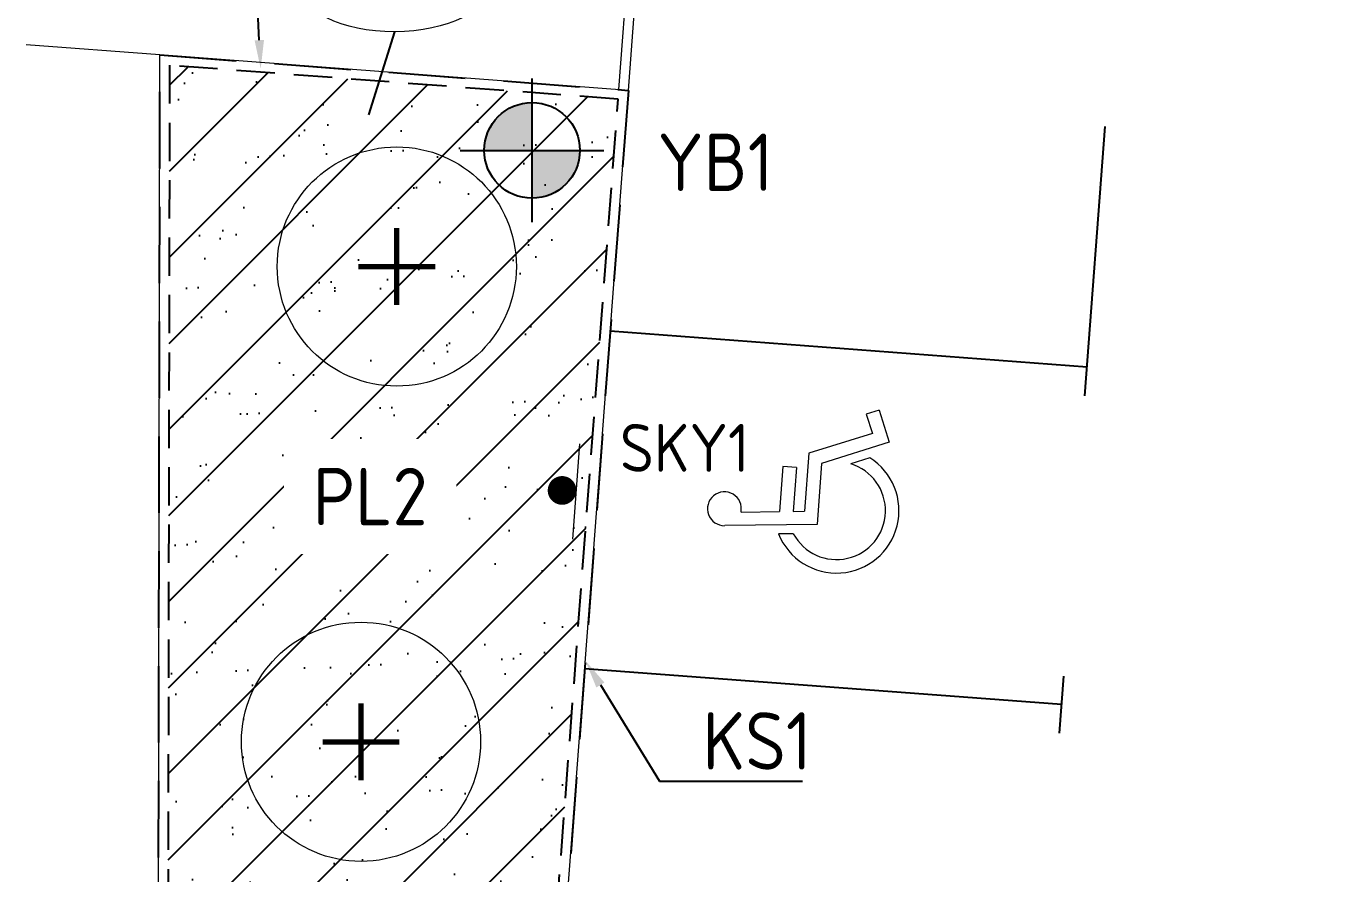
# Model space of a CAD drawing. Header units: metres. Extents: x 0 to 172473, y 0 to 6580575.
# Drawn here: x 172405.92 to 172419.59, y 6580511.48 to 6580520.34 of the extents above; entities that cross this region are included whole.
import ezdxf
from ezdxf import colors
from ezdxf.entities.mleader import LeaderData, LeaderLine
from ezdxf.enums import TextEntityAlignment as Align
from ezdxf.math import Vec2, Vec3

# ---------------------------------------------------------------- set-up
doc = ezdxf.new("R2010")
doc.units = ezdxf.units.M
doc.header["$LTSCALE"] = 0.2
doc.linetypes.add('DASHED', pattern=[6, 4, -2])
doc.linetypes.add('KANTSTOD1', pattern=[3, 2, -1])
for name, color, linetype in [('L-1822---N-', 1, 'Continuous'), ('L-DC----T1- Överbyggnad beteckning', 1, 'Continuous'), ('L-DE----T1-', 1, 'Continuous'), ('L-DE----T4-', 1, 'Continuous'), ('L-raster plantering1', 9, 'Continuous'), ('L-raster trädgrop1', 9, 'Continuous'), ('L-utbredning trädgrop1', 8, 'DASHED'), ('M-001-10_text sitplan', 3, 'Continuous'), ('M-236 KANTSTÖD', 1, 'KANTSTOD_DOUBLE_TYP1_1-200_20V'), ('M-282_ytskiktsbeteckningar', 3, 'Continuous'), ('M-714_El-tele_punkt', 1, 'Continuous')]:
    doc.layers.add(name, color=color, linetype=linetype)
for name, color, linetype, lineweight in [('L-DC----H1- (HÅRDGJORDA YTOR)_', 1, 'Continuous', 13), ('L-DDB22-EIN (träd symbol)', 3, 'Continuous', 50), ('L-DEE---EJN (väg- och ytmarkering)', 9, 'Continuous', 25), ('L-DEF01-EIN (fundamnet för vägskyltar)_', 1, 'Continuous', 18)]:
    doc.layers.add(name, color=color, linetype=linetype, lineweight=lineweight)
doc.styles.add('Beteckningar', font='isocp2.shx')
doc.styles.add('ISOCP', font='isocp.shx')
doc.styles.add('ISOCPEUR', font='isocpeur.ttf', dxfattribs={"height": 3.5})
doc.styles.get("Standard").update_dxf_attribs({"font": 'arial.ttf'})
doc.linetypes.add('KANTSTOD_DOUBLE_TYP1_1-200_20V', pattern='A,0.25,[2,K.SHX,S=0.1,R=0,X=0,Y=1],0.5,[2,K.SHX,S=0.1,R=0,X=0,Y=1],0.5,[2,K.SHX,S=0.1,R=0,X=0,Y=1],0.5,[2,K.SHX,S=0.1,R=0,X=0,Y=1],0.5,[2,K.SHX,S=0.1,R=0,X=0,Y=1],0.5,[2,K.SHX,S=0.1,R=0,X=0,Y=1],0.5,[2,K.SHX,S=0.1,R=0,X=0,Y=1],1.75', length=5)

# ---------------------------------------------------------------- blocks, each defined once
blk = doc.blocks.new('A$C119643F4')
at = {"lineweight": 9}
for p, q in [((492, 845), (408, 1807)), ((563, 1647), (598, 1246)), ((378, 1085), (365, 1239)), ((1071, 1246), (598, 1246)), ((1071, 1105), (1071, 1246)), ((610, 1105), (621, 986)), ((1071, 1105), (610, 1105)), ((1229, 986), (621, 986)), ((1486, 340), (1229, 986)), ((1133, 845), (492, 845)), ((1407, 157), (1133, 845)), ((1230, 348), (1153, 542)), ((1681, 418), (1486, 340)), ((1733, 287), (1681, 418)), ((1733, 287), (1407, 157))]:
    blk.add_line(p, q, dxfattribs=at)
for centre, radius, start, end in [((584, 1823), 177, 263.0201, 184.9956), ((653, 653), 653, 116.1872, 332.1153), ((653, 653), 512, 122.4297, 347.4422)]:
    blk.add_arc(centre, radius, start, end, dxfattribs=at)
blk = doc.blocks.new('Skylt')
at = {"color": 0, "linetype": 'ByBlock', "lineweight": -2}
blk.add_line((-0.5, -0.15), (0.5, -0.15), dxfattribs=at)
at = {"color": 0, "linetype": 'ByBlock', "lineweight": -2, "const_width": 0.15}
blk.add_lwpolyline([(-0.075, 0, 1), (0.075, 0, 1)], format="xyb", close=True, dxfattribs=at)
at = {"layer": 'L-DE----T1-', "style": 'Beteckningar'}
blk.add_attdef('BET', (0.504, 0.191), '', height=0.5, dxfattribs=at)
at = {"layer": 'L-DE----T4-', "style": 'Beteckningar'}
blk.add_attdef('ID', (0.504, -0.627), '', height=0.5, dxfattribs=at)
blk = doc.blocks.new('Belysningsstolpe')
at = {"linetype": 'ByBlock'}
h = blk.add_hatch(color=0, dxfattribs=at)
h.dxf.hatch_style = 1
h.paths.add_polyline_path([(-0.5, 0), (0, 0), (0, 0.5, 0.414214)])
h.paths.add_polyline_path([(0, -0.5, 0.414214), (0.5, 0), (0, 0)])
at = {"color": 0}
for p, q in [((0, -0.75), (0, 0.75)), ((-0.75, 0), (0.75, 0))]:
    blk.add_line(p, q, dxfattribs=at)
at = {"color": 0, "linetype": 'ByBlock'}
blk.add_circle((0, 0), 0.5, dxfattribs=at)
at = {"layer": 'L-DE----T1-', "style": 'Beteckningar'}
blk.add_attdef('BET', (0.54, 0.513), '', height=0.5, dxfattribs=at)
at = {"layer": 'L-DE----T4-', "style": 'Beteckningar'}
blk.add_attdef('ID', (0.54, -0.306), '', height=0.5, dxfattribs=at)
blk = doc.blocks.new('*U19')
at = {"color": 0, "linetype": 'ByBlock', "lineweight": 70}
for p, q in [((0, -0.4), (0, 0.4)), ((-0.4, 0), (0.4, 0))]:
    blk.add_line(p, q, dxfattribs=at)
at = {"color": 0, "lineweight": 13}
blk.add_circle((0, 0), 1.25, dxfattribs=at)
blk = doc.blocks.new('Ytskiktssymbol')
at = {"layer": 'L-DC----T1- Överbyggnad beteckning', "color": 4, "lineweight": 13, "transparency": 16777216}
blk.add_ellipse((0, 0), major_axis=(1, 0), ratio=0.5, dxfattribs=at)
at = {"transparency": 16777216, "style": 'ISOCPEUR'}
blk.add_attdef('0', text='', height=0.5, dxfattribs=at).set_placement((0, -0.238), align=Align.CENTER)
blk = doc.blocks.new('_DotSmall')
at = {"color": 0, "linetype": 'ByBlock', "const_width": 0.5}
blk.add_lwpolyline([(-0.0625, 0, 1), (0.0625, 0, 1)], format="xyb", close=True, dxfattribs=at)

msp = doc.modelspace()

# ---------------------------------------------------------------- hatches: boundary and pattern name
at = {"layer": 'L-raster plantering1'}
h = msp.add_hatch(dxfattribs=at)
h.set_pattern_fill('AR-SAND', color=256, scale=0.5, angle=45)
h.set_pattern_definition([(82.5, (0, 0), (-0.703506591955, 0.65896356127), [0, -0.76, 0, -0.85, 0, -0.8125]), (52.5, (0, 0), (-0.37206875537, 1.62348986485), [0, -0.41, 0, -0.685, 0, -0.2625]), (12.5, (-0.4349, -0.4349), (1.09901463645, 1.10301619158), [0, -0.25, 0, -0.9, 0, -1.175]), (2.5, (-0.4349, -0.4349), (0.75252108178, 1.37313142542), [0, -0.125, 0, -0.59, 0, -0.675])])
h.paths.add_polyline_path([(172409.706, 6580509.892), (172410.085, 6580508.224), (172411.276, 6580508.495), (172412.113, 6580519.581), (172407.423, 6580519.935), (172407.406, 6580510.533)])
at = {"layer": 'L-raster trädgrop1'}
h = msp.add_hatch(dxfattribs=at)
h.set_pattern_fill('ANSI31', color=256, scale=0.2)
h.set_pattern_definition([(45, (0, 0), (-0.449012806053, 0.449012806053), [])])
h.paths.add_polyline_path([(172409.706, 6580509.892), (172410.085, 6580508.224), (172411.276, 6580508.495), (172411.291, 6580508.704), (172412.114, 6580519.581), (172407.423, 6580519.935), (172407.406, 6580510.533)])

# ---------------------------------------------------------------- linework, layer by layer
at = {"layer": 'L-DC----H1- (HÅRDGJORDA YTOR)_'}
for points in [[(172412.12, 6580519.681), (172412.322, 6580522.348)], [(172412.22, 6580519.673), (172412.418, 6580522.298)], [(172407.323, 6580520.043), (172405.924, 6580520.148)], [(172412.22, 6580519.673), (172407.323, 6580520.043)], [(172411.32, 6580507.755), (172412.22, 6580519.673)]]:
    msp.add_lwpolyline(points, dxfattribs=at)
at = {"layer": 'L-DEE---EJN (väg- och ytmarkering)'}
for points in [[(172416.993, 6580516.482), (172417.206, 6580519.296)], [(172417.016, 6580516.782), (172412.03, 6580517.158)], [(172416.75, 6580513.253), (172411.764, 6580513.629)], [(172416.727, 6580512.954), (172416.772, 6580513.552)]]:
    msp.add_lwpolyline(points, dxfattribs=at)
at = {"layer": 'L-utbredning trädgrop1'}
msp.add_lwpolyline([(172407.323, 6580520.043), (172412.22, 6580519.673), (172411.387, 6580508.644), (172411.276, 6580508.495), (172409.988, 6580508.202), (172409.622, 6580509.811), (172407.306, 6580510.457)], close=True, dxfattribs=at)
at = {"layer": 'M-236 KANTSTÖD', "color": 4, "linetype": 'KANTSTOD1'}
msp.add_lwpolyline([(172411.245, 6580508.086), (172412.113, 6580519.581), (172407.423, 6580519.935), (172407.406, 6580510.533), (172409.706, 6580509.892), (172410.163, 6580507.883)], dxfattribs=at)
at = {"layer": 'M-282_ytskiktsbeteckningar', "color": 4}
msp.add_lwpolyline([(172409.776, 6580520.285), (172409.504, 6580519.418)], dxfattribs=at)

# ---------------------------------------------------------------- block references
at = {"layer": 'L-DDB22-EIN (träd symbol)'}
for p in [(172409.799, 6580517.832), (172409.425, 6580512.865)]:
    msp.add_blockref('*U19', p, dxfattribs=at)
at = {"layer": 'L-DEE---EJN (väg- och ytmarkering)', "xscale": 0.001, "yscale": 0.001, "zscale": 0.001, "rotation": 85.68096706038793}
msp.add_blockref('A$C119643F4', (172414.998, 6580514.581), dxfattribs=at)
at = {"layer": 'L-DEF01-EIN (fundamnet för vägskyltar)_'}
ref = msp.add_blockref('Skylt', (172411.527, 6580515.492), dxfattribs=dict(at, rotation=85.68107134281856))
ref.add_attrib('BET', 'SKY1', (172412.132, 6580515.687), dxfattribs={"layer": 'L-DE----T1-', "height": 0.5, "style": 'Beteckningar'})
at = {"layer": 'M-714_El-tele_punkt'}
ref = msp.add_blockref('Belysningsstolpe', (172411.213, 6580519.046), dxfattribs=at)
ref.add_attrib('BET', 'YB1', (172412.523, 6580518.622), dxfattribs={"layer": 'L-1822---N-', "height": 0.6, "style": 'Beteckningar'})

# ---------------------------------------------------------------- leaders
at = {"layer": 'M-001-10_text sitplan', "color": 4}
ml = msp.add_multileader_mtext('Standard', dxfattribs=at)
ml.set_content('{\\C256;KS1}', color=4, style='ISOCP')
ml.set_leader_properties()
ml.build(insert=Vec2(0, 0))
ml.multileader.update_dxf_attribs({"text_left_attachment_type": 5, "text_right_attachment_type": 5, "dogleg_length": 0.36, "arrow_head_size": 0.3})
ctx = ml.context
ctx.base_point, ctx.char_height, ctx.arrow_head_size, ctx.landing_gap_size, ctx.plane_origin = Vec3(172406.707, 6580520.843), 0.6, 0.3, 0.09, Vec3(172410.11, 6580517.088)
ctx.left_attachment, ctx.right_attachment, ctx.text_align_type = 5, 5, 2
notes = []
notes.append((ctx, [(1, (1, 1, 0), (172408.33, 6580520.843), (-1, 0), 0.36, [(0, [(172408.376, 6580519.899)], 0, [])])]))
ctx.mtext.insert, ctx.mtext.width, ctx.mtext.alignment, ctx.mtext.flow_direction = Vec3(172407.88, 6580521.563), 1.03536, 3, 5
ml = msp.add_multileader_mtext('Standard', dxfattribs=at)
ml.set_content('{\\C256;KS1}', color=4, style='ISOCP')
ml.set_leader_properties()
ml.build(insert=Vec2(0, 0))
ml.multileader.update_dxf_attribs({"text_left_attachment_type": 5, "text_right_attachment_type": 5, "dogleg_length": 0.36, "arrow_head_size": 0.3})
ctx = ml.context
ctx.base_point, ctx.char_height, ctx.arrow_head_size, ctx.landing_gap_size, ctx.plane_origin = Vec3(172412.906, 6580512.454), 0.6, 0.3, 0.09, Vec3(172416.121, 6580510.928)
ctx.left_attachment, ctx.right_attachment = 5, 5
notes.append((ctx, [(0, (1, 1, 0), (172412.546, 6580512.454), (1, 0), 0.36, [(0, [(172411.77, 6580513.714)], 0, [])])]))
ctx.mtext.insert, ctx.mtext.width, ctx.mtext.flow_direction = Vec3(172412.996, 6580513.174), 1.03536, 5
at = {"layer": 'M-282_ytskiktsbeteckningar'}
ml = msp.add_multileader_block('Standard', dxfattribs=at)
ml.set_content('Ytskiktssymbol', color=4)
ml.set_attribute('0', 'TR2', width=0)
ml.set_leader_properties(color=4)
ml.set_arrow_properties(name='DOTSMALL')
ml.build(insert=Vec2(0, 0))
ml.multileader.update_dxf_attribs({"has_dogleg": 0, "dogleg_length": 0, "arrow_head_size": 0.0004, "block_connection_type": 1})
ctx = ml.context
ctx.base_point, ctx.char_height, ctx.arrow_head_size, ctx.landing_gap_size, ctx.plane_origin, ctx.plane_x_axis, ctx.plane_y_axis = Vec3(172406.008, 6580530.09), 0.18, 0.0004, 0.09, Vec3(172405.704, 6580530.592), Vec3(0.999997, 0.002307), Vec3(-0.002307, 0.999997)
ctx.attachment_type = 1
notes.append((ctx, [(0, (0, 0, 0), (0, 0), (1, 0), 1, [])]))
ctx.block.insert, ctx.block.rotation = Vec3(172406.008, 6580530.09), 0.002307
for ctx, leaders in notes:
    for number, flags, end, landing, length, lines in leaders:
        leader = LeaderData()
        leader.index, (leader.has_last_leader_line, leader.has_dogleg_vector, leader.attachment_direction) = number, flags
        leader.last_leader_point, leader.dogleg_vector, leader.dogleg_length = Vec3(end), Vec3(landing), length
        for number, points, colour, breaks in lines:
            line = LeaderLine()
            line.index, line.vertices, line.color, line.breaks = number, Vec3.list(points), colors.encode_raw_color(colour), breaks
            leader.lines.append(line)
        ctx.leaders.append(leader)

# ---------------------------------------------------------------- next in the draw order: texts
at = {"layer": 'M-282_ytskiktsbeteckningar', "insert": (172408.921, 6580515.728), "char_height": 0.6, "attachment_point": 1, "style": 'ISOCP', "bg_fill": 2}
msp.add_mtext('PL2', dxfattribs=at)

# ---------------------------------------------------------------- next in the draw order: linework, layer by layer
at = {"layer": 'L-DC----H1- (HÅRDGJORDA YTOR)_'}
msp.add_lwpolyline([(172409.622, 6580509.811), (172407.306, 6580510.457), (172407.323, 6580520.043)], dxfattribs=at)

# ---------------------------------------------------------------- next in the draw order: leaders
at = {"layer": 'M-282_ytskiktsbeteckningar'}
ml = msp.add_multileader_block('Standard', dxfattribs=at)
ml.set_content('Ytskiktssymbol', color=4)
ml.set_attribute('0', 'TR2', width=0)
ml.set_leader_properties(color=4)
ml.set_arrow_properties(name='DOTSMALL')
ml.build(insert=Vec2(0, 0))
ml.multileader.update_dxf_attribs({"has_dogleg": 0, "dogleg_length": 0, "arrow_head_size": 0.0004, "block_connection_type": 1})
ctx = ml.context
ctx.base_point, ctx.char_height, ctx.arrow_head_size, ctx.landing_gap_size, ctx.plane_origin, ctx.plane_x_axis, ctx.plane_y_axis = Vec3(172427.908, 6580554.942), 0.18, 0.0004, 0.09, Vec3(172427.605, 6580555.444), Vec3(0.999997, 0.002307), Vec3(-0.002307, 0.999997)
ctx.attachment_type = 1
notes = []
notes.append((ctx, [(0, (0, 0, 0), (0, 0), (1, 0), 1, [])]))
ctx.block.insert, ctx.block.rotation = Vec3(172427.908, 6580554.942), 0.002307
ml = msp.add_multileader_block('Standard', dxfattribs=at)
ml.set_content('Ytskiktssymbol', color=4)
ml.set_attribute('0', 'TR2', width=0)
ml.set_leader_properties(color=4)
ml.set_arrow_properties(name='DOTSMALL')
ml.build(insert=Vec2(0, 0))
ml.multileader.update_dxf_attribs({"has_dogleg": 0, "dogleg_length": 0, "arrow_head_size": 0.0004, "block_connection_type": 1})
ctx = ml.context
ctx.base_point, ctx.char_height, ctx.arrow_head_size, ctx.landing_gap_size, ctx.plane_origin, ctx.plane_x_axis, ctx.plane_y_axis = Vec3(172409.775, 6580520.785), 0.18, 0.0004, 0.09, Vec3(172409.471, 6580521.287), Vec3(0.999997, 0.002307), Vec3(-0.002307, 0.999997)
ctx.attachment_type = 1
notes.append((ctx, [(0, (0, 0, 0), (0, 0), (1, 0), 1, [])]))
ctx.block.insert, ctx.block.rotation = Vec3(172409.775, 6580520.785), 0.002307
ml = msp.add_multileader_block('Standard', dxfattribs=at)
ml.set_content('Ytskiktssymbol', color=4)
ml.set_attribute('0', 'TR1', width=0)
ml.set_leader_properties(color=4)
ml.set_arrow_properties(name='DOTSMALL')
ml.build(insert=Vec2(0, 0))
ml.multileader.update_dxf_attribs({"has_dogleg": 0, "dogleg_length": 0, "arrow_head_size": 0.0004, "block_connection_type": 1})
ctx = ml.context
ctx.base_point, ctx.char_height, ctx.arrow_head_size, ctx.landing_gap_size, ctx.plane_origin, ctx.plane_x_axis, ctx.plane_y_axis = Vec3(172424.418, 6580519.73), 0.18, 0.0004, 0.09, Vec3(172424.114, 6580520.232), Vec3(0.999997, 0.002307), Vec3(-0.002307, 0.999997)
ctx.attachment_type = 1
notes.append((ctx, [(0, (0, 0, 0), (0, 0), (1, 0), 1, [])]))
ctx.block.insert, ctx.block.rotation = Vec3(172424.418, 6580519.73), 0.002307
for ctx, leaders in notes:
    for number, flags, end, landing, length, lines in leaders:
        leader = LeaderData()
        leader.index, (leader.has_last_leader_line, leader.has_dogleg_vector, leader.attachment_direction) = number, flags
        leader.last_leader_point, leader.dogleg_vector, leader.dogleg_length = Vec3(end), Vec3(landing), length
        for number, points, colour, breaks in lines:
            line = LeaderLine()
            line.index, line.vertices, line.color, line.breaks = number, Vec3.list(points), colors.encode_raw_color(colour), breaks
            leader.lines.append(line)
        ctx.leaders.append(leader)

doc.saveas('drawing.dxf')
